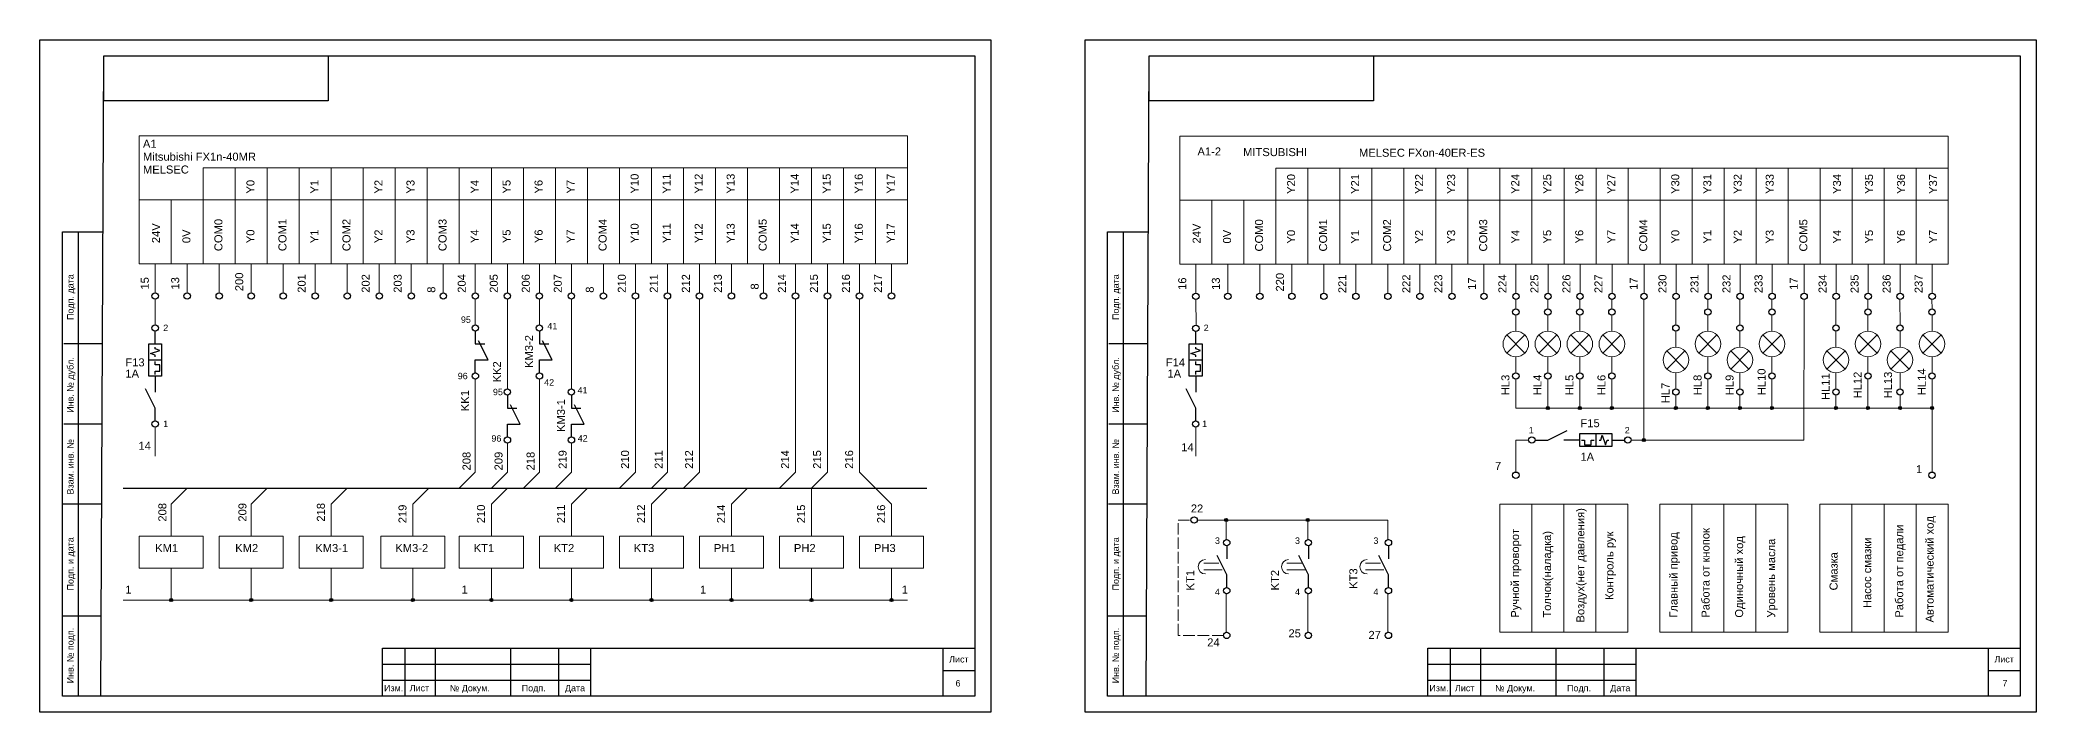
# Model space of a CAD drawing. Header units: millimetres. Extents: x 1674 to 4134, y 2914 to 4124.
# Drawn here: x 1674 to 2298, y 3290 to 3500 of the extents above; entities that cross this region are included whole.
import ezdxf

# ---------------------------------------------------------------- set-up
doc = ezdxf.new("R2010")
doc.units = ezdxf.units.MM
doc.linetypes.add('ACAD_ISO02W100', pattern=[15, 12, -3])
doc.layers.add('Аппаратура', color=7, linetype='Continuous', lineweight=20)
doc.layers.add('Рамки', color=7, linetype='Continuous', lineweight=25)
doc.styles.get("Standard").update_dxf_attribs({"font": 'arial.ttf'})

msp = doc.modelspace()

# ---------------------------------------------------------------- hatches: boundary and pattern name
h = msp.add_hatch(color=256)
h.dxf.hatch_style = 1
h.paths.add_polyline_path([(2146, 3385, 1), (2145, 3385, 1)])
h = msp.add_hatch(color=256)
h.dxf.hatch_style = 1
h.paths.add_polyline_path([(2156, 3385, 1), (2155, 3385, 1)])
h = msp.add_hatch(color=256)
h.dxf.hatch_style = 1
h.paths.add_polyline_path([(2166, 3385, 1), (2165, 3385, 1)])
h = msp.add_hatch(color=256)
h.dxf.hatch_style = 1
h.paths.add_polyline_path([(2186, 3385, 1), (2185, 3385, 1)])
h = msp.add_hatch(color=256)
h.dxf.hatch_style = 1
h.paths.add_polyline_path([(2196, 3385, 1), (2195, 3385, 1)])
h = msp.add_hatch(color=256)
h.dxf.hatch_style = 1
h.paths.add_polyline_path([(2206, 3385, 1), (2205, 3385, 1)])
h = msp.add_hatch(color=256)
h.dxf.hatch_style = 1
h.paths.add_polyline_path([(2216, 3385, 1), (2215, 3385, 1)])
h = msp.add_hatch(color=256)
h.dxf.hatch_style = 1
h.paths.add_polyline_path([(2236, 3385, 1), (2235, 3385, 1)])
h = msp.add_hatch(color=256)
h.dxf.hatch_style = 1
h.paths.add_polyline_path([(2246, 3385, 1), (2245, 3385, 1)])
h = msp.add_hatch(color=256)
h.dxf.hatch_style = 1
h.paths.add_polyline_path([(2256, 3385, 1), (2255, 3385, 1)])
h = msp.add_hatch(color=256)
h.dxf.hatch_style = 1
h.paths.add_polyline_path([(2266, 3385, 1), (2265, 3385, 1)])
h = msp.add_hatch(color=256)
h.dxf.hatch_style = 1
h.paths.add_polyline_path([(2175.99, 3375, 1), (2174.99, 3375, 1)])
h = msp.add_hatch(color=256)
h.dxf.hatch_style = 1
h.paths.add_polyline_path([(2045.5, 3350, 1), (2044.5, 3350, 1)])
h = msp.add_hatch(color=256)
h.dxf.hatch_style = 1
h.paths.add_polyline_path([(2071, 3350, 1), (2070, 3350, 1)])
h = msp.add_hatch(color=256)
h.dxf.hatch_style = 1
h.paths.add_polyline_path([(1716, 3325, 1), (1715, 3325, 1)])
h = msp.add_hatch(color=256)
h.dxf.hatch_style = 1
h.paths.add_polyline_path([(1741, 3325, 1), (1740, 3325, 1)])
h = msp.add_hatch(color=256)
h.dxf.hatch_style = 1
h.paths.add_polyline_path([(1766, 3325, 1), (1765, 3325, 1)])
h = msp.add_hatch(color=256)
h.dxf.hatch_style = 1
h.paths.add_polyline_path([(1791.5, 3325, 1), (1790.5, 3325, 1)])
h = msp.add_hatch(color=256)
h.dxf.hatch_style = 1
h.paths.add_polyline_path([(1816, 3325, 1), (1815, 3325, 1)])
h = msp.add_hatch(color=256)
h.dxf.hatch_style = 1
h.paths.add_polyline_path([(1841, 3325, 1), (1840, 3325, 1)])
h = msp.add_hatch(color=256)
h.dxf.hatch_style = 1
h.paths.add_polyline_path([(1866, 3325, 1), (1865, 3325, 1)])
h = msp.add_hatch(color=256)
h.dxf.hatch_style = 1
h.paths.add_polyline_path([(1891, 3325, 1), (1890, 3325, 1)])
h = msp.add_hatch(color=256)
h.dxf.hatch_style = 1
h.paths.add_polyline_path([(1916, 3325, 1), (1915, 3325, 1)])
h = msp.add_hatch(color=256)
h.dxf.hatch_style = 1
h.paths.add_polyline_path([(1941, 3325, 1), (1940, 3325, 1)])

# ---------------------------------------------------------------- linework, layer by layer
for p, q in [((1710.5, 3405), (1710.5, 3409)), ((1810.5, 3409), (1810.5, 3405)), ((1810.5, 3405), (1813.5, 3405)), ((1814.5, 3400), (1811.5, 3406)), ((1830.5, 3409), (1830.5, 3405)), ((1830.5, 3405), (1833.5, 3405)), ((1834.5, 3400), (1831.5, 3406)), ((2035.5, 3405), (2035.5, 3409)), ((1708.5, 3400), (1712.5, 3400)), ((1709, 3402), (1712, 3403)), ((1710.5, 3401.5), (1709, 3402)), ((1710.5, 3403.5), (1710.5, 3404)), ((1712, 3403), (1710.5, 3403.5)), ((1710.5, 3401), (1710.5, 3401.5)), ((1710.5, 3398.5), (1710.5, 3399.5)), ((1712, 3398.5), (1710.5, 3398.5)), ((1712, 3396.5), (1712, 3398.5)), ((1810.5, 3396), (1810.5, 3400)), ((1810.5, 3400), (1814.5, 3400)), ((1830.5, 3396), (1830.5, 3400)), ((1830.5, 3400), (1834.5, 3400)), ((2033.5, 3400), (2037.5, 3400)), ((2034, 3402), (2037, 3403)), ((2035.5, 3401.5), (2034, 3402)), ((2035.5, 3403.5), (2035.5, 3404)), ((2037, 3403), (2035.5, 3403.5)), ((2035.5, 3401), (2035.5, 3401.5)), ((2035.5, 3398.5), (2035.5, 3399.5)), ((2037, 3398.5), (2035.5, 3398.5)), ((2037, 3396.5), (2037, 3398.5)), ((1710.5, 3395.5), (1710.5, 3396.5)), ((1710.5, 3396.5), (1712, 3396.5)), ((1710.5, 3395), (1710.5, 3390)), ((2035.5, 3395.5), (2035.5, 3396.5)), ((2035.5, 3396.5), (2037, 3396.5)), ((2035.5, 3395), (2035.5, 3390)), ((1710.5, 3385), (1707.5, 3391)), ((1820.5, 3389), (1820.5, 3385)), ((1824.5, 3380), (1821.5, 3386)), ((1840.5, 3389), (1840.5, 3385)), ((1844.5, 3380), (1841.5, 3386)), ((2035.5, 3385), (2032.5, 3391)), ((1710.5, 3381), (1710.5, 3385)), ((1820.5, 3385), (1823.5, 3385)), ((1820.5, 3376), (1820.5, 3380)), ((1820.5, 3380), (1824.5, 3380)), ((1840.5, 3385), (1843.5, 3385)), ((1840.5, 3376), (1840.5, 3380)), ((1840.5, 3380), (1844.5, 3380)), ((2035.5, 3381), (2035.5, 3385)), ((2141.5, 3375), (2145.5, 3375)), ((2145.5, 3375), (2151.5, 3378)), ((2155.5, 3375), (2150.5, 3375)), ((2156, 3375), (2157, 3375)), ((2157, 3375), (2157, 3373.5)), ((2157, 3373.5), (2159, 3373.5)), ((2159, 3373.5), (2159, 3375)), ((2159, 3375), (2160, 3375)), ((2160.5, 3377), (2160.5, 3373)), ((2161.5, 3375), (2162, 3375)), ((2162, 3375), (2162.5, 3376.5)), ((2162.5, 3376.5), (2163.5, 3373.5)), ((2163.5, 3373.5), (2164, 3375)), ((2164, 3375), (2164.5, 3375)), ((2165.5, 3375), (2169.5, 3375)), ((2045.2, 3332.92), (2042.2, 3338.92)), ((2045.2, 3341.92), (2045.2, 3337.92)), ((2070.7, 3332.92), (2067.7, 3338.92)), ((2070.7, 3341.92), (2070.7, 3337.92)), ((2095.7, 3332.92), (2092.7, 3338.92)), ((2095.7, 3341.92), (2095.7, 3337.92)), ((2045.2, 3328.92), (2045.2, 3332.92)), ((2070.7, 3328.92), (2070.7, 3332.92)), ((2095.7, 3328.92), (2095.7, 3332.92))]:
    msp.add_line(p, q)
for points in [[(1708.5, 3395), (1708.5, 3405), (1712.5, 3405), (1712.5, 3395)], [(2033.5, 3395), (2033.5, 3405), (2037.5, 3405), (2037.5, 3395)], [(2155.5, 3377), (2165.5, 3377), (2165.5, 3373), (2155.5, 3373)]]:
    msp.add_lwpolyline(points, close=True)
for centre, radius in [((1710.5, 3420), 1), ((1720.5, 3420), 1), ((1730.5, 3420), 1), ((1740.5, 3420), 1), ((1750.5, 3420), 1), ((1760.5, 3420), 1), ((1770.5, 3420), 1), ((1780.5, 3420), 1), ((1790.5, 3420), 1), ((1800.5, 3420), 1), ((1810.5, 3420), 1), ((1820.5, 3420), 1), ((1830.5, 3420), 1), ((1840.5, 3420), 1), ((1850.5, 3420), 1), ((1860.5, 3420), 1), ((1870.5, 3420), 1), ((1880.5, 3420), 1), ((1890.5, 3420), 1), ((1900.5, 3420), 1), ((1910.5, 3420), 1), ((1920.5, 3420), 1), ((1930.5, 3420), 1), ((1940.5, 3420), 1), ((2035.55, 3419.89), 1), ((2045.55, 3419.89), 1), ((2055.55, 3419.89), 1), ((2065.55, 3419.89), 1), ((2075.55, 3419.89), 1), ((2085.55, 3419.89), 1), ((2095.55, 3419.89), 1), ((2105.55, 3419.89), 1), ((2115.55, 3419.89), 1), ((2125.55, 3419.89), 1), ((2135.55, 3419.89), 1), ((2145.55, 3419.89), 1), ((2155.55, 3419.89), 1), ((2165.55, 3419.89), 1), ((2175.55, 3419.89), 1), ((2185.55, 3419.89), 1), ((2195.55, 3419.89), 1), ((2205.55, 3419.89), 1), ((2215.55, 3419.89), 1), ((2225.55, 3419.89), 1), ((2235.55, 3419.89), 1), ((2245.55, 3419.89), 1), ((2255.55, 3419.89), 1), ((2265.55, 3419.89), 1), ((1710.5, 3410), 1), ((1810.5, 3410), 1), ((1830.5, 3410), 1), ((2035.55, 3409.89), 1), ((2135.5, 3415), 1), ((2145.5, 3415), 1), ((2155.5, 3415), 1), ((2165.5, 3415), 1), ((2185.5, 3410), 1), ((2195.5, 3415), 1), ((2205.5, 3410), 1), ((2215.5, 3415), 1), ((2235.5, 3410), 1), ((2245.5, 3415), 1), ((2255.5, 3410), 1), ((2265.5, 3415), 1), ((1810.52, 3395), 1), ((1830.52, 3395), 1), ((2135.5, 3395), 1), ((2145.5, 3395), 1), ((2155.5, 3395), 1), ((2165.5, 3395), 1), ((2195.5, 3395), 1), ((2215.5, 3395), 1), ((2245.5, 3395), 1), ((2265.5, 3395), 1), ((1820.5, 3390), 1), ((1840.5, 3390), 1), ((2185.5, 3390), 1), ((2205.5, 3390), 1), ((2235.5, 3390), 1), ((2255.5, 3390), 1), ((1710.5, 3380), 1), ((2035.5, 3380), 1), ((2145.5, 3385), 0.5), ((2155.5, 3385), 0.5), ((2165.5, 3385), 0.5), ((2185.5, 3385), 0.5), ((2195.5, 3385), 0.5), ((2205.5, 3385), 0.5), ((2215.5, 3385), 0.5), ((2235.5, 3385), 0.5), ((2245.5, 3385), 0.5), ((2255.5, 3385), 0.5), ((2265.5, 3385), 0.5), ((1820.52, 3375), 1), ((1840.52, 3375), 1), ((2140.5, 3375), 1), ((2170.5, 3375), 1), ((2175.49, 3375), 0.5), ((2135.5, 3364), 1), ((2265.5, 3364), 1), ((2035, 3350), 1), ((2045, 3350), 0.5), ((2070.5, 3350), 0.5), ((2045.2, 3342.92), 1), ((2070.7, 3342.92), 1), ((2095.7, 3342.92), 1), ((1715.5, 3325), 0.5), ((1740.5, 3325), 0.5), ((1765.5, 3325), 0.5), ((1791, 3325), 0.5), ((1815.5, 3325), 0.5), ((1840.5, 3325), 0.5), ((1865.5, 3325), 0.5), ((1890.5, 3325), 0.5), ((1915.5, 3325), 0.5), ((1940.5, 3325), 0.5), ((2045.2, 3327.92), 1), ((2070.7, 3327.92), 1), ((2095.7, 3327.92), 1), ((2045.2, 3313.96), 1), ((2070.7, 3313.96), 1), ((2095.7, 3313.96), 1)]:
    msp.add_circle(centre, radius)
at = {"layer": 'Аппаратура'}
for p, q in [((1710.5, 3430), (1710.5, 3421)), ((1720.5, 3430), (1720.5, 3421)), ((1730.5, 3430), (1730.5, 3421)), ((1740.5, 3430), (1740.5, 3421)), ((1750.5, 3430), (1750.5, 3421)), ((1760.5, 3430), (1760.5, 3421)), ((1770.5, 3430), (1770.5, 3421)), ((1780.5, 3430), (1780.5, 3421)), ((1790.5, 3430), (1790.5, 3421)), ((1800.5, 3430), (1800.5, 3421)), ((1810.5, 3430), (1810.5, 3421)), ((1820.5, 3430), (1820.5, 3421)), ((1830.5, 3430), (1830.5, 3421)), ((1840.5, 3430), (1840.5, 3421)), ((1850.5, 3430), (1850.5, 3421)), ((1860.5, 3430), (1860.5, 3421)), ((1870.5, 3430), (1870.5, 3421)), ((1880.5, 3430), (1880.5, 3421)), ((1890.5, 3430), (1890.5, 3421)), ((1900.5, 3430), (1900.5, 3421)), ((1910.5, 3430), (1910.5, 3421)), ((1920.5, 3430), (1920.5, 3421)), ((1930.5, 3430), (1930.5, 3421)), ((1940.5, 3430), (1940.5, 3421)), ((2035.55, 3429.89), (2035.55, 3420.89)), ((2045.55, 3429.89), (2045.55, 3420.89)), ((2055.55, 3429.89), (2055.55, 3420.89)), ((2065.55, 3429.89), (2065.55, 3420.89)), ((2075.55, 3429.89), (2075.55, 3420.89)), ((2085.55, 3429.89), (2085.55, 3420.89)), ((2095.55, 3429.89), (2095.55, 3420.89)), ((2105.55, 3429.89), (2105.55, 3420.89)), ((2115.55, 3429.89), (2115.55, 3420.89)), ((2125.55, 3429.89), (2125.55, 3420.89)), ((2135.55, 3429.89), (2135.55, 3420.89)), ((2145.55, 3429.89), (2145.55, 3420.89)), ((2155.55, 3429.89), (2155.55, 3420.89)), ((2165.55, 3429.89), (2165.55, 3420.89)), ((2175.55, 3429.89), (2175.55, 3420.89)), ((2185.55, 3429.89), (2185.55, 3420.89)), ((2195.55, 3429.89), (2195.55, 3420.89)), ((2205.55, 3429.89), (2205.55, 3420.89)), ((2215.55, 3429.89), (2215.55, 3420.89)), ((2225.55, 3429.89), (2225.55, 3420.89)), ((2235.55, 3429.89), (2235.55, 3420.89)), ((2245.55, 3429.89), (2245.55, 3420.89)), ((2255.55, 3429.89), (2255.55, 3420.89)), ((2265.55, 3429.89), (2265.55, 3420.89)), ((1710.5, 3419), (1710.5, 3411)), ((1810.5, 3411), (1810.5, 3419)), ((1820.5, 3391), (1820.5, 3419)), ((1830.5, 3411), (1830.5, 3419)), ((1840.5, 3391), (1840.5, 3419)), ((1860.5, 3419), (1860.5, 3365)), ((1870.5, 3419), (1870.5, 3365)), ((1880.5, 3419), (1880.5, 3365)), ((1910.5, 3419), (1910.5, 3365)), ((1920.5, 3419), (1920.5, 3365)), ((1930.5, 3419), (1930.5, 3365)), ((2035.55, 3418.89), (2035.61, 3410.89)), ((2135.49, 3418.9), (2135.5, 3416)), ((2145.49, 3418.9), (2145.5, 3416)), ((2155.49, 3418.9), (2155.5, 3416)), ((2165.49, 3418.9), (2165.5, 3416)), ((2175.49, 3418.9), (2175.49, 3375)), ((2185.49, 3418.9), (2185.5, 3411)), ((2195.49, 3418.9), (2195.5, 3416)), ((2205.49, 3418.9), (2205.5, 3411)), ((2215.49, 3418.9), (2215.5, 3416)), ((2225.5, 3375), (2225.55, 3418.89)), ((2235.49, 3418.9), (2235.5, 3411)), ((2245.49, 3418.9), (2245.5, 3416)), ((2255.49, 3418.9), (2255.5, 3411)), ((2265.49, 3418.9), (2265.5, 3416)), ((2135.5, 3409), (2135.5, 3414)), ((2145.5, 3409), (2145.5, 3414)), ((2155.5, 3409), (2155.5, 3414)), ((2165.5, 3409), (2165.5, 3414)), ((2195.5, 3409), (2195.5, 3414)), ((2215.5, 3409), (2215.5, 3414)), ((2245.5, 3409), (2245.5, 3414)), ((2265.5, 3409), (2265.5, 3414)), ((2132.67, 3407.83), (2138.33, 3402.17)), ((2132.67, 3402.17), (2138.33, 3407.83)), ((2142.67, 3407.83), (2148.33, 3402.17)), ((2142.67, 3402.17), (2148.33, 3407.83)), ((2152.67, 3407.83), (2158.33, 3402.17)), ((2152.67, 3402.17), (2158.33, 3407.83)), ((2162.67, 3407.83), (2168.33, 3402.17)), ((2162.67, 3402.17), (2168.33, 3407.83)), ((2185.5, 3404), (2185.5, 3409)), ((2192.67, 3407.83), (2198.33, 3402.17)), ((2192.67, 3402.17), (2198.33, 3407.83)), ((2205.5, 3404), (2205.5, 3409)), ((2212.67, 3407.83), (2218.33, 3402.17)), ((2212.67, 3402.17), (2218.33, 3407.83)), ((2235.5, 3404), (2235.5, 3409)), ((2242.67, 3407.83), (2248.33, 3402.17)), ((2242.67, 3402.17), (2248.33, 3407.83)), ((2255.5, 3404), (2255.5, 3409)), ((2262.67, 3407.83), (2268.33, 3402.17)), ((2262.67, 3402.17), (2268.33, 3407.83)), ((2135.5, 3396), (2135.5, 3401)), ((2145.5, 3396), (2145.5, 3401)), ((2155.5, 3396), (2155.5, 3401)), ((2165.5, 3396), (2165.5, 3401)), ((2182.67, 3402.83), (2188.33, 3397.17)), ((2182.67, 3397.17), (2188.33, 3402.83)), ((2195.5, 3396), (2195.5, 3401)), ((2202.67, 3402.83), (2208.33, 3397.17)), ((2202.67, 3397.17), (2208.33, 3402.83)), ((2215.5, 3396), (2215.5, 3401)), ((2232.67, 3402.83), (2238.33, 3397.17)), ((2232.67, 3397.17), (2238.33, 3402.83)), ((2245.5, 3396), (2245.5, 3401)), ((2252.67, 3402.83), (2258.33, 3397.17)), ((2252.67, 3397.17), (2258.33, 3402.83)), ((2265.5, 3396), (2265.5, 3401)), ((1810.5, 3394), (1810.5, 3365)), ((1830.5, 3394), (1830.5, 3365)), ((2135.5, 3394), (2135.5, 3385)), ((2145.5, 3394), (2145.5, 3385)), ((2155.5, 3394), (2155.5, 3385)), ((2165.5, 3394), (2165.5, 3385)), ((2185.5, 3391), (2185.5, 3396)), ((2195.5, 3394), (2195.5, 3385)), ((2205.5, 3391), (2205.5, 3396)), ((2215.5, 3394), (2215.5, 3385)), ((2235.5, 3391), (2235.5, 3396)), ((2245.5, 3394), (2245.5, 3385)), ((2255.5, 3391), (2255.5, 3396)), ((2265.5, 3394), (2265.5, 3365)), ((2185.5, 3389), (2185.5, 3385)), ((2205.5, 3389), (2205.5, 3385)), ((2235.5, 3389), (2235.5, 3385)), ((2255.5, 3389), (2255.5, 3385)), ((2265.5, 3385), (2135.5, 3385)), ((1710.5, 3379), (1710.5, 3370)), ((1820.5, 3374), (1820.5, 3365)), ((1840.5, 3374), (1840.5, 3365)), ((2035.5, 3379), (2035.5, 3370)), ((2139.5, 3375), (2135.5, 3375)), ((2135.5, 3375), (2135.5, 3365)), ((2171.5, 3375), (2175.49, 3375)), ((2175.49, 3375), (2225.5, 3375)), ((1810.5, 3365), (1805.5, 3360)), ((1820.5, 3365), (1815.5, 3360)), ((1830.5, 3365), (1825.5, 3360)), ((1840.5, 3365), (1835.5, 3360)), ((1860.5, 3365), (1855.5, 3360)), ((1870.5, 3365), (1865.5, 3360)), ((1880.5, 3365), (1875.5, 3360)), ((1910.5, 3365), (1905.5, 3360)), ((1920.5, 3365), (1915.5, 3360)), ((1930.5, 3365), (1935.5, 3360)), ((1715.5, 3355), (1720.5, 3360)), ((1715.5, 3345), (1715.5, 3355)), ((1740.5, 3355), (1745.5, 3360)), ((1740.5, 3345), (1740.5, 3355)), ((1765.5, 3355), (1770.5, 3360)), ((1765.5, 3345), (1765.5, 3355)), ((1791, 3355), (1796, 3360)), ((1791, 3345), (1791, 3355)), ((1815.5, 3355), (1820.5, 3360)), ((1815.5, 3345), (1815.5, 3355)), ((1840.5, 3355), (1845.5, 3360)), ((1840.5, 3345), (1840.5, 3355)), ((1865.5, 3355), (1870.5, 3360)), ((1865.5, 3345), (1865.5, 3355)), ((1890.5, 3355), (1895.5, 3360)), ((1890.5, 3345), (1890.5, 3355)), ((1915.5, 3355), (1915.5, 3360)), ((1915.5, 3345), (1915.5, 3355)), ((1940.5, 3355), (1935.5, 3360)), ((1940.5, 3345), (1940.5, 3355)), ((2036, 3350), (2095.5, 3350)), ((2045.02, 3343.9), (2045, 3350)), ((2070.52, 3343.9), (2070.5, 3350)), ((2095.5, 3350), (2095.52, 3343.9)), ((2042.7, 3336.5), (2038, 3336.5)), ((2068.7, 3336.5), (2064, 3336.5)), ((2093.2, 3336.5), (2088.5, 3336.5)), ((1715.5, 3335), (1715.5, 3325)), ((1740.5, 3335), (1740.5, 3325)), ((1765.5, 3335), (1765.5, 3325)), ((1791, 3335), (1791, 3325)), ((1815.5, 3335), (1815.5, 3325)), ((1840.5, 3335), (1840.5, 3325)), ((1865.5, 3335), (1865.5, 3325)), ((1890.5, 3335), (1890.5, 3325)), ((1915.5, 3335), (1915.5, 3325)), ((1940.5, 3335), (1940.5, 3325)), ((2043.75, 3334.4), (2038, 3334.4)), ((2069.75, 3334.4), (2064, 3334.4)), ((2094.25, 3334.4), (2088.5, 3334.4)), ((1811, 3325), (1700.5, 3325)), ((1810.5, 3325), (1886, 3325)), ((1885.5, 3325), (1945.5, 3325)), ((2044.99, 3326.94), (2044.99, 3315)), ((2070.49, 3326.94), (2070.49, 3315)), ((2095.49, 3326.94), (2095.49, 3315))]:
    msp.add_line(p, q, dxfattribs=at)
at = {"layer": 'Аппаратура', "lineweight": 30}
msp.add_line((1700.5, 3360), (1951.5, 3360), dxfattribs=at)
at = {"layer": 'Аппаратура', "linetype": 'ACAD_ISO02W100', "ltscale": 0.3}
for p, q in [((2030, 3313.96), (2030, 3350)), ((2030, 3350), (2034, 3350)), ((2044.2, 3313.96), (2030, 3313.96))]:
    msp.add_line(p, q, dxfattribs=at)
at = {"layer": 'Аппаратура'}
for points in [[(1945.5, 3450), (1705.5, 3450), (1705.5, 3470), (1945.5, 3470)], [(2270.55, 3449.89), (2030.55, 3449.89), (2030.55, 3469.89), (2270.55, 3469.89)], [(1725.5, 3450), (1735.5, 3450), (1735.5, 3460), (1725.5, 3460)], [(1735.5, 3450), (1745.5, 3450), (1745.5, 3460), (1735.5, 3460)], [(1745.5, 3450), (1755.5, 3450), (1755.5, 3460), (1745.5, 3460)], [(1755.5, 3450), (1765.5, 3450), (1765.5, 3460), (1755.5, 3460)], [(1765.5, 3450), (1775.5, 3450), (1775.5, 3460), (1765.5, 3460)], [(1775.5, 3450), (1785.5, 3450), (1785.5, 3460), (1775.5, 3460)], [(1785.5, 3450), (1795.5, 3450), (1795.5, 3460), (1785.5, 3460)], [(1795.5, 3450), (1805.5, 3450), (1805.5, 3460), (1795.5, 3460)], [(1805.5, 3450), (1815.5, 3450), (1815.5, 3460), (1805.5, 3460)], [(1815.5, 3450), (1825.5, 3450), (1825.5, 3460), (1815.5, 3460)], [(1825.5, 3450), (1835.5, 3450), (1835.5, 3460), (1825.5, 3460)], [(1835.5, 3450), (1845.5, 3450), (1845.5, 3460), (1835.5, 3460)], [(1845.5, 3450), (1855.5, 3450), (1855.5, 3460), (1845.5, 3460)], [(1855.5, 3450), (1865.5, 3450), (1865.5, 3460), (1855.5, 3460)], [(1865.5, 3450), (1875.5, 3450), (1875.5, 3460), (1865.5, 3460)], [(1875.5, 3450), (1885.5, 3450), (1885.5, 3460), (1875.5, 3460)], [(1885.5, 3450), (1895.5, 3450), (1895.5, 3460), (1885.5, 3460)], [(1895.5, 3450), (1905.5, 3450), (1905.5, 3460), (1895.5, 3460)], [(1905.5, 3450), (1915.5, 3450), (1915.5, 3460), (1905.5, 3460)], [(1915.5, 3450), (1925.5, 3450), (1925.5, 3460), (1915.5, 3460)], [(1925.5, 3450), (1935.5, 3450), (1935.5, 3460), (1925.5, 3460)], [(1935.5, 3450), (1945.5, 3450), (1945.5, 3460), (1935.5, 3460)], [(2060.55, 3449.89), (2070.55, 3449.89), (2070.55, 3459.89), (2060.55, 3459.89)], [(2070.55, 3449.89), (2080.55, 3449.89), (2080.55, 3459.89), (2070.55, 3459.89)], [(2080.55, 3449.89), (2090.55, 3449.89), (2090.55, 3459.89), (2080.55, 3459.89)], [(2090.55, 3449.89), (2100.55, 3449.89), (2100.55, 3459.89), (2090.55, 3459.89)], [(2100.55, 3449.89), (2110.55, 3449.89), (2110.55, 3459.89), (2100.55, 3459.89)], [(2110.55, 3449.89), (2120.55, 3449.89), (2120.55, 3459.89), (2110.55, 3459.89)], [(2120.55, 3449.89), (2130.55, 3449.89), (2130.55, 3459.89), (2120.55, 3459.89)], [(2130.55, 3449.89), (2140.55, 3449.89), (2140.55, 3459.89), (2130.55, 3459.89)], [(2140.55, 3449.89), (2150.55, 3449.89), (2150.55, 3459.89), (2140.55, 3459.89)], [(2150.55, 3449.89), (2160.55, 3449.89), (2160.55, 3459.89), (2150.55, 3459.89)], [(2160.55, 3449.89), (2170.55, 3449.89), (2170.55, 3459.89), (2160.55, 3459.89)], [(2170.55, 3449.89), (2180.55, 3449.89), (2180.55, 3459.89), (2170.55, 3459.89)], [(2180.55, 3449.89), (2190.55, 3449.89), (2190.55, 3459.89), (2180.55, 3459.89)], [(2190.55, 3449.89), (2200.55, 3449.89), (2200.55, 3459.89), (2190.55, 3459.89)], [(2200.55, 3449.89), (2210.55, 3449.89), (2210.55, 3459.89), (2200.55, 3459.89)], [(2210.55, 3449.89), (2220.55, 3449.89), (2220.55, 3459.89), (2210.55, 3459.89)], [(2220.55, 3449.89), (2230.55, 3449.89), (2230.55, 3459.89), (2220.55, 3459.89)], [(2230.55, 3449.89), (2240.55, 3449.89), (2240.55, 3459.89), (2230.55, 3459.89)], [(2240.55, 3449.89), (2250.55, 3449.89), (2250.55, 3459.89), (2240.55, 3459.89)], [(2250.55, 3449.89), (2260.55, 3449.89), (2260.55, 3459.89), (2250.55, 3459.89)], [(2260.55, 3449.89), (2270.55, 3449.89), (2270.55, 3459.89), (2260.55, 3459.89)], [(1715.5, 3450), (1705.5, 3450), (1705.5, 3430), (1715.5, 3430)], [(1725.5, 3450), (1715.5, 3450), (1715.5, 3430), (1725.5, 3430)], [(1735.5, 3450), (1725.5, 3450), (1725.5, 3430), (1735.5, 3430)], [(1745.5, 3450), (1735.5, 3450), (1735.5, 3430), (1745.5, 3430)], [(1755.5, 3450), (1745.5, 3450), (1745.5, 3430), (1755.5, 3430)], [(1765.5, 3450), (1755.5, 3450), (1755.5, 3430), (1765.5, 3430)], [(1775.5, 3450), (1765.5, 3450), (1765.5, 3430), (1775.5, 3430)], [(1785.5, 3450), (1775.5, 3450), (1775.5, 3430), (1785.5, 3430)], [(1795.5, 3450), (1785.5, 3450), (1785.5, 3430), (1795.5, 3430)], [(1805.5, 3450), (1795.5, 3450), (1795.5, 3430), (1805.5, 3430)], [(1815.5, 3450), (1805.5, 3450), (1805.5, 3430), (1815.5, 3430)], [(1825.5, 3450), (1815.5, 3450), (1815.5, 3430), (1825.5, 3430)], [(1835.5, 3450), (1825.5, 3450), (1825.5, 3430), (1835.5, 3430)], [(1845.5, 3450), (1835.5, 3450), (1835.5, 3430), (1845.5, 3430)], [(1855.5, 3450), (1845.5, 3450), (1845.5, 3430), (1855.5, 3430)], [(1865.5, 3450), (1855.5, 3450), (1855.5, 3430), (1865.5, 3430)], [(1875.5, 3450), (1865.5, 3450), (1865.5, 3430), (1875.5, 3430)], [(1885.5, 3450), (1875.5, 3450), (1875.5, 3430), (1885.5, 3430)], [(1895.5, 3450), (1885.5, 3450), (1885.5, 3430), (1895.5, 3430)], [(1905.5, 3450), (1895.5, 3450), (1895.5, 3430), (1905.5, 3430)], [(1915.5, 3450), (1905.5, 3450), (1905.5, 3430), (1915.5, 3430)], [(1925.5, 3450), (1915.5, 3450), (1915.5, 3430), (1925.5, 3430)], [(1935.5, 3450), (1925.5, 3450), (1925.5, 3430), (1935.5, 3430)], [(1945.5, 3450), (1935.5, 3450), (1935.5, 3430), (1945.5, 3430)], [(2040.55, 3449.89), (2030.55, 3449.89), (2030.55, 3429.89), (2040.55, 3429.89)], [(2050.55, 3449.89), (2040.55, 3449.89), (2040.55, 3429.89), (2050.55, 3429.89)], [(2060.55, 3449.89), (2050.55, 3449.89), (2050.55, 3429.89), (2060.55, 3429.89)], [(2070.55, 3449.89), (2060.55, 3449.89), (2060.55, 3429.89), (2070.55, 3429.89)], [(2080.55, 3449.89), (2070.55, 3449.89), (2070.55, 3429.89), (2080.55, 3429.89)], [(2090.55, 3449.89), (2080.55, 3449.89), (2080.55, 3429.89), (2090.55, 3429.89)], [(2100.55, 3449.89), (2090.55, 3449.89), (2090.55, 3429.89), (2100.55, 3429.89)], [(2110.55, 3449.89), (2100.55, 3449.89), (2100.55, 3429.89), (2110.55, 3429.89)], [(2120.55, 3449.89), (2110.55, 3449.89), (2110.55, 3429.89), (2120.55, 3429.89)], [(2130.55, 3449.89), (2120.55, 3449.89), (2120.55, 3429.89), (2130.55, 3429.89)], [(2140.55, 3449.89), (2130.55, 3449.89), (2130.55, 3429.89), (2140.55, 3429.89)], [(2150.55, 3449.89), (2140.55, 3449.89), (2140.55, 3429.89), (2150.55, 3429.89)], [(2160.55, 3449.89), (2150.55, 3449.89), (2150.55, 3429.89), (2160.55, 3429.89)], [(2170.55, 3449.89), (2160.55, 3449.89), (2160.55, 3429.89), (2170.55, 3429.89)], [(2180.55, 3449.89), (2170.55, 3449.89), (2170.55, 3429.89), (2180.55, 3429.89)], [(2190.55, 3449.89), (2180.55, 3449.89), (2180.55, 3429.89), (2190.55, 3429.89)], [(2200.55, 3449.89), (2190.55, 3449.89), (2190.55, 3429.89), (2200.55, 3429.89)], [(2210.55, 3449.89), (2200.55, 3449.89), (2200.55, 3429.89), (2210.55, 3429.89)], [(2220.55, 3449.89), (2210.55, 3449.89), (2210.55, 3429.89), (2220.55, 3429.89)], [(2230.55, 3449.89), (2220.55, 3449.89), (2220.55, 3429.89), (2230.55, 3429.89)], [(2240.55, 3449.89), (2230.55, 3449.89), (2230.55, 3429.89), (2240.55, 3429.89)], [(2250.55, 3449.89), (2240.55, 3449.89), (2240.55, 3429.89), (2250.55, 3429.89)], [(2260.55, 3449.89), (2250.55, 3449.89), (2250.55, 3429.89), (2260.55, 3429.89)], [(2270.55, 3449.89), (2260.55, 3449.89), (2260.55, 3429.89), (2270.55, 3429.89)], [(2130.5, 3355), (2140.5, 3355), (2140.5, 3315), (2130.5, 3315)], [(2140.5, 3355), (2150.5, 3355), (2150.5, 3315), (2140.5, 3315)], [(2150.5, 3355), (2160.5, 3355), (2160.5, 3315), (2150.5, 3315)], [(2160.5, 3355), (2170.5, 3355), (2170.5, 3315), (2160.5, 3315)], [(2180.5, 3355), (2190.5, 3355), (2190.5, 3315), (2180.5, 3315)], [(2190.5, 3355), (2200.5, 3355), (2200.5, 3315), (2190.5, 3315)], [(2200.5, 3355), (2210.5, 3355), (2210.5, 3315), (2200.5, 3315)], [(2210.5, 3355), (2220.5, 3355), (2220.5, 3315), (2210.5, 3315)], [(2230.5, 3355), (2240.5, 3355), (2240.5, 3315), (2230.5, 3315)], [(2240.5, 3355), (2250.5, 3355), (2250.5, 3315), (2240.5, 3315)], [(2250.5, 3355), (2260.5, 3355), (2260.5, 3315), (2250.5, 3315)], [(2260.5, 3355), (2270.5, 3355), (2270.5, 3315), (2260.5, 3315)], [(1705.5, 3345), (1725.5, 3345), (1725.5, 3335), (1705.5, 3335)], [(1730.5, 3345), (1750.5, 3345), (1750.5, 3335), (1730.5, 3335)], [(1755.5, 3345), (1775.5, 3345), (1775.5, 3335), (1755.5, 3335)], [(1781, 3345), (1801, 3345), (1801, 3335), (1781, 3335)], [(1805.5, 3345), (1825.5, 3345), (1825.5, 3335), (1805.5, 3335)], [(1830.5, 3345), (1850.5, 3345), (1850.5, 3335), (1830.5, 3335)], [(1855.5, 3345), (1875.5, 3345), (1875.5, 3335), (1855.5, 3335)], [(1880.5, 3345), (1900.5, 3345), (1900.5, 3335), (1880.5, 3335)], [(1905.5, 3345), (1925.5, 3345), (1925.5, 3335), (1905.5, 3335)], [(1930.5, 3345), (1950.5, 3345), (1950.5, 3335), (1930.5, 3335)]]:
    msp.add_lwpolyline(points, close=True, dxfattribs=at)
for centre in [(2135.5, 3405), (2145.5, 3405), (2155.5, 3405), (2165.5, 3405), (2195.5, 3405), (2215.5, 3405), (2245.5, 3405), (2265.5, 3405), (2185.5, 3400), (2205.5, 3400), (2235.5, 3400), (2255.5, 3400)]:
    msp.add_circle(centre, 4, dxfattribs=at)
for centre in [(2038.52, 3335.4), (2064.52, 3335.4), (2089.02, 3335.4)]:
    msp.add_arc(centre, 2.23, 90, 270, dxfattribs=at)
at = {"layer": 'Рамки'}
for p, q in [((1693.5, 3295), (1694.5, 3495)), ((1694.5, 3495), (1966.5, 3495)), ((1966.5, 3495), (1966.5, 3295)), ((2020, 3295), (2021, 3495)), ((2021, 3495), (2293, 3495)), ((2293, 3495), (2293, 3295)), ((1681.5, 3440), (1694.22, 3440)), ((1681.5, 3295), (1681.5, 3440)), ((1686.5, 3295), (1686.5, 3440)), ((2008, 3440), (2020.72, 3440)), ((2008, 3295), (2008, 3440)), ((2013, 3295), (2013, 3440)), ((1693.92, 3405), (1681.92, 3405)), ((2020.42, 3405), (2008.42, 3405)), ((1693.92, 3380), (1681.92, 3380)), ((2020.42, 3380), (2008.42, 3380)), ((1693.8, 3355), (1681.8, 3355)), ((2020.3, 3355), (2008.3, 3355)), ((1693.62, 3320), (1681.62, 3320)), ((1693.62, 3320), (1681.62, 3320)), ((1693.62, 3320), (1681.62, 3320)), ((2020.12, 3320), (2008.12, 3320)), ((2020.12, 3320), (2008.12, 3320)), ((2020.12, 3320), (2008.12, 3320)), ((1781.5, 3305), (1846.5, 3305)), ((1788.5, 3310), (1788.5, 3295)), ((1798, 3310), (1798, 3295)), ((1821.5, 3310), (1821.5, 3295)), ((1836.5, 3310), (1836.5, 3295)), ((1956.5, 3310), (1956.5, 3295)), ((2108, 3305), (2173, 3305)), ((2115, 3310), (2115, 3295)), ((2124.5, 3310), (2124.5, 3295)), ((2148, 3310), (2148, 3295)), ((2163, 3310), (2163, 3295)), ((2283, 3310), (2283, 3295)), ((1781.5, 3300), (1846.5, 3300)), ((1956.5, 3303), (1966.5, 3303)), ((2108, 3300), (2173, 3300)), ((2283, 3303), (2293, 3303)), ((1693.5, 3295), (1681.5, 3295)), ((1966.5, 3295), (1693.5, 3295)), ((2020, 3295), (2008, 3295)), ((2293, 3295), (2020, 3295))]:
    msp.add_line(p, q, dxfattribs=at)
for points in [[(1674.5, 3500), (1971.5, 3500), (1971.5, 3290), (1674.5, 3290)], [(2001, 3500), (2298, 3500), (2298, 3290), (2001, 3290)], [(1694.5, 3495), (1764.5, 3495), (1764.5, 3481), (1694.5, 3481)], [(2021, 3495), (2091, 3495), (2091, 3481), (2021, 3481)], [(1781.5, 3295), (1781.5, 3310), (1966.5, 3310), (1966.5, 3295)], [(1781.5, 3310), (1846.5, 3310), (1846.5, 3295), (1781.5, 3295)], [(2108, 3295), (2108, 3310), (2293, 3310), (2293, 3295)], [(2108, 3310), (2173, 3310), (2173, 3295), (2108, 3295)]]:
    msp.add_lwpolyline(points, close=True, dxfattribs=at)

# ---------------------------------------------------------------- texts
for s, height, p in [('A1', 2.5, (1706.67, 3466.29)), ('Mitsubishi FX1n-40MR', 2.5, (1706.67, 3462.27)), ('MELSEC', 2.5, (1706.67, 3458.26)), ('A1-2', 2.5, (2036.05, 3463.89)), ('MITSUBISHI', 2.5, (2050.31, 3463.7)), ('MELSEC FXon-40ER-ES', 2.5, (2086.5, 3463.5)), ('2', 2, (1713.02, 3409.06)), ('95', 2, (1806, 3411.6)), ('41', 2, (1833, 3409.6)), ('2', 2, (2038.02, 3409.06)), ('F13', 2.5, (1701.18, 3398.01)), ('F14', 2.5, (2026.18, 3398.01)), ('1A', 2.5, (1701.18, 3394.51)), ('96', 2, (1805, 3394)), ('42', 2, (1832, 3392)), ('1A', 2.5, (2026.68, 3394.51)), ('95', 2, (1816, 3389)), ('41', 2, (1842.43, 3389.54)), ('1', 2, (1713.02, 3379.06)), ('1', 2, (2037.52, 3379.06)), ('F15', 2.5, (2155.68, 3379.01)), ('14', 2.5, (1705.26, 3371.94)), ('96', 2, (1815.53, 3374.49)), ('42', 2, (1842.48, 3374.52)), ('14', 2.5, (2031, 3371.5)), ('1', 2, (2139.52, 3377.06)), ('2', 2, (2169.52, 3377.06)), ('7', 2.5, (2128.99, 3365.65)), ('1A', 2.5, (2155.68, 3368.51)), ('1', 2.5, (2260.5, 3364.65)), ('22', 2.5, (2033.98, 3352.36)), ('KM1', 2.5, (1710.5, 3340)), ('KM2', 2.5, (1735.5, 3340)), ('KM3-1', 2.5, (1760.5, 3340)), ('KM3-2', 2.5, (1785.5, 3340)), ('KT1', 2.5, (1810, 3340)), ('KT2', 2.5, (1835, 3340)), ('KT3', 2.5, (1860, 3340)), ('PH1', 2.5, (1885, 3340)), ('PH2', 2.5, (1910, 3340)), ('PH3', 2.5, (1935, 3340)), ('3', 2, (2041.52, 3342.56)), ('3', 2, (2066.52, 3342.56)), ('3', 2, (2091.02, 3342.56)), ('1', 2.5, (1701.18, 3327.01)), ('1', 2.5, (1806.18, 3327.01)), ('1', 2.5, (1880.68, 3327.01)), ('1', 2.5, (1943.68, 3327.01)), ('4', 2, (2041.52, 3326.56)), ('4', 2, (2066.52, 3326.56)), ('4', 2, (2091.02, 3326.56)), ('24', 2.5, (2039.11, 3310.53)), ('25', 2.5, (2064.48, 3313.36)), ('27', 2.5, (2089.48, 3312.86))]:
    msp.add_text(s, height=height).set_placement(p)
for s, p in [('Y0', (1741.5, 3452)), ('Y1', (1761.5, 3452)), ('Y2', (1781.5, 3452)), ('Y3', (1791.5, 3452)), ('Y4', (1811.5, 3452)), ('Y5', (1821.5, 3452)), ('Y6', (1831.5, 3452)), ('Y7', (1841.5, 3452)), ('Y10', (1861.5, 3452)), ('Y11', (1871.5, 3452)), ('Y12', (1881.5, 3452)), ('Y13', (1891.5, 3452)), ('Y14', (1911.5, 3452)), ('Y15', (1921.5, 3452)), ('Y16', (1931.5, 3452)), ('Y17', (1941.5, 3452)), ('Y20', (2066.55, 3451.89)), ('Y21', (2086.55, 3451.89)), ('Y22', (2106.55, 3451.89)), ('Y23', (2116.55, 3451.89)), ('Y24', (2136.55, 3451.89)), ('Y25', (2146.55, 3451.89)), ('Y26', (2156.55, 3451.89)), ('Y27', (2166.55, 3451.89)), ('Y30', (2186.55, 3451.89)), ('Y31', (2196.55, 3451.89)), ('Y32', (2206.05, 3451.89)), ('Y33', (2216.05, 3451.89)), ('Y34', (2237.05, 3451.89)), ('Y35', (2247.05, 3451.89)), ('Y36', (2257.05, 3451.89)), ('Y37', (2267.05, 3451.89)), ('24V', (1712, 3436.5)), ('COM0', (1731.5, 3434)), ('COM1', (1751.5, 3434)), ('COM2', (1771.5, 3434)), ('COM3', (1801.5, 3434)), ('COM4', (1851.5, 3434)), ('Y10', (1861.5, 3436.5)), ('Y11', (1871.5, 3436.5)), ('Y12', (1881.5, 3436.5)), ('Y13', (1891.5, 3436.5)), ('COM5', (1901.5, 3434)), ('Y14', (1911.5, 3436.5)), ('Y15', (1921.5, 3436.5)), ('Y16', (1931.5, 3436.5)), ('Y17', (1941.5, 3436.5)), ('24V', (2037.05, 3436.39)), ('COM0', (2056.55, 3433.89)), ('COM1', (2076.55, 3433.89)), ('COM2', (2096.55, 3433.89)), ('COM3', (2126.55, 3433.89)), ('COM4', (2176.55, 3433.89)), ('COM5', (2226.55, 3433.89)), ('0V', (1721.5, 3436.5)), ('Y0', (1741.5, 3436.5)), ('Y1', (1761.5, 3436.5)), ('Y2', (1781.5, 3436.5)), ('Y3', (1791.5, 3436.5)), ('Y4', (1811.5, 3436.5)), ('Y5', (1821.5, 3436.5)), ('Y6', (1831.5, 3436.5)), ('Y7', (1841.5, 3436.5)), ('0V', (2046.55, 3436.39)), ('Y0', (2066.55, 3436.39)), ('Y1', (2086.55, 3436.39)), ('Y2', (2106.55, 3436.39)), ('Y3', (2116.55, 3436.39)), ('Y4', (2136.55, 3436.39)), ('Y5', (2146.55, 3436.39)), ('Y6', (2156.55, 3436.39)), ('Y7', (2166.55, 3436.39)), ('Y0', (2186.55, 3436.39)), ('Y1', (2196.55, 3436.39)), ('Y2', (2206.05, 3436.39)), ('Y3', (2216.05, 3436.39)), ('Y4', (2237.05, 3436.39)), ('Y5', (2247.05, 3436.39)), ('Y6', (2257.05, 3436.39)), ('Y7', (2267.05, 3436.39)), ('15', (1708.5, 3422)), ('13', (1718, 3422)), ('200', (1738, 3421.5)), ('201', (1757.5, 3421)), ('202', (1777.5, 3421)), ('203', (1787.5, 3421)), ('204', (1807.5, 3421)), ('205', (1817.5, 3421)), ('206', (1827.5, 3421)), ('207', (1837.5, 3421)), ('210', (1857.5, 3421)), ('211', (1867.5, 3421)), ('212', (1877.5, 3421)), ('213', (1887.5, 3421)), ('8', (1899, 3422)), ('214', (1907.5, 3421)), ('215', (1917.5, 3421)), ('216', (1927.5, 3421)), ('217', (1937.5, 3421)), ('16', (2032.55, 3421.89)), ('13', (2043.05, 3421.89)), ('220', (2063.05, 3421.39)), ('221', (2082.55, 3420.89)), ('222', (2102.55, 3420.89)), ('223', (2112.55, 3420.89)), ('17', (2123.05, 3421.89)), ('224', (2132.55, 3420.89)), ('225', (2142.55, 3420.89)), ('226', (2152.55, 3420.89)), ('227', (2162.55, 3420.89)), ('17', (2173.55, 3421.89)), ('230', (2182.55, 3420.89)), ('231', (2192.55, 3420.89)), ('232', (2202.55, 3420.89)), ('233', (2212.55, 3420.89)), ('17', (2223.55, 3421.89)), ('234', (2232.55, 3420.89)), ('235', (2242.55, 3420.89)), ('236', (2252.55, 3420.89)), ('237', (2262.55, 3420.89)), ('8', (1798, 3421)), ('8', (1847.5, 3421)), ('KM3-2', (1828.5, 3397.5)), ('KK2', (1818.5, 3393)), ('HL3', (2133.5, 3389)), ('HL4', (2143.5, 3389)), ('HL5', (2153.5, 3389)), ('HL6', (2163.5, 3389)), ('HL7', (2183.5, 3386.5)), ('HL8', (2193.5, 3389)), ('HL9', (2203.5, 3389)), ('HL10', (2213.5, 3389)), ('HL11', (2233.5, 3387.5)), ('HL12', (2243.5, 3388)), ('HL13', (2253, 3388)), ('HL14', (2263.55, 3389)), ('KK1', (1808.5, 3384)), ('KM3-1', (1838.5, 3377.5)), ('208', (1809, 3365.5)), ('209', (1819, 3365.5)), ('218', (1829, 3365.5)), ('219', (1839, 3366)), ('210', (1858.5, 3366)), ('211', (1869, 3366)), ('212', (1878.5, 3366)), ('214', (1908.5, 3366)), ('215', (1918.5, 3366)), ('216', (1928.5, 3366)), ('208', (1714, 3349.5)), ('209', (1739, 3349.5)), ('218', (1763.5, 3349.5)), ('219', (1789, 3349)), ('210', (1813.5, 3349)), ('211', (1838.5, 3349)), ('212', (1863.5, 3349)), ('214', (1888.5, 3349)), ('215', (1913.5, 3349)), ('216', (1938.5, 3349)), ('Воздух(нет давления)', (2156.91, 3317.98)), ('Работа от педали', (2256.5, 3319.5)), ('Автоматический ход', (2266, 3318)), ('Ручной проворот', (2136.5, 3319.5)), ('Толчок(наладка)', (2146.5, 3319.5)), ('Контроль рук', (2166, 3325)), ('Главный привод', (2186, 3319.5)), ('Работа от кнопок', (2196, 3319.5)), ('Одиночный ход', (2206.5, 3319.5)), ('Уровень масла', (2216.5, 3319.5)), ('Насос смазки', (2246.5, 3322.5)), ('Смазка', (2236, 3328)), ('KT1', (2035.05, 3327.99)), ('KT2', (2061.5, 3328)), ('KT3', (2086, 3328.5))]:
    msp.add_text(s, height=2.5, rotation=90).set_placement(p)
for s, p in [('Подп. дата', (1685, 3412.5)), ('Подп. дата', (2011.5, 3412.5)), ('Инв. № дубл.', (1685, 3383.5)), ('Инв. № дубл.', (2011.5, 3383.5)), ('Взам. инв. №', (1685, 3358)), ('Взам. инв. №', (2011.5, 3358)), ('Подп. и дата', (1685, 3328)), ('Подп. и дата', (2011.5, 3328)), ('Инв. № подп.', (1685, 3299)), ('Инв. № подп.', (2011.5, 3299))]:
    msp.add_text(s, height=2, rotation=90, dxfattribs=at).set_placement(p)
for s, p in [('Лист', (1958.5, 3305.5)), ('Лист', (2285, 3305.5)), ('Изм.', (1782, 3296.5)), ('Лист', (1790, 3296.5)), ('№ Докум.', (1802.5, 3296.5)), ('Подп.', (1825, 3296.5)), ('Дата', (1838.5, 3296.5)), ('6', (1960.5, 3298)), ('Изм.', (2108.5, 3296.5)), ('Лист', (2116.5, 3296.5)), ('№ Докум.', (2129, 3296.5)), ('Подп.', (2151.5, 3296.5)), ('Дата', (2165, 3296.5)), ('7', (2287.5, 3298))]:
    msp.add_text(s, height=2, dxfattribs=at).set_placement(p)

doc.saveas('drawing.dxf')
